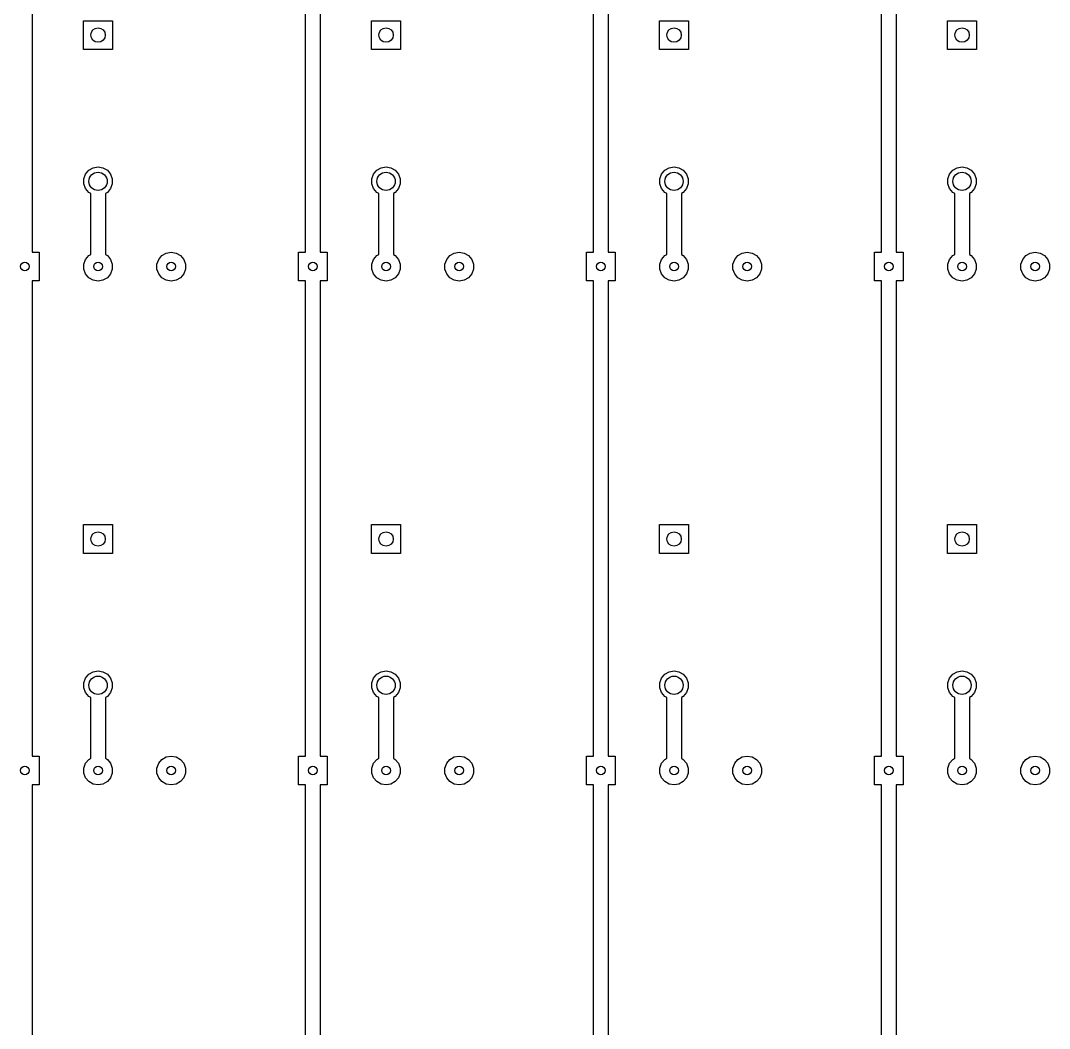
# Model space of a CAD drawing. Extents: x 183 to 424, y -369 to -69.
# Drawn here: x 264.1 to 335.6, y -243.9 to -173.9 of the extents above; entities that cross this region are included whole.
import ezdxf

# ---------------------------------------------------------------- set-up
doc = ezdxf.new("R2010")
doc.units = 0
doc.header["$MEASUREMENT"] = 0
doc.layers.add('BLACK', color=7, linetype='CONTINUOUS')

msp = doc.modelspace()

# ---------------------------------------------------------------- linework, layer by layer
at = {"layer": 'Black'}
for p, q in [((264.928, -157), (264.928, -190)), ((283.912, -190), (283.912, -157)), ((284.928, -157), (284.928, -190)), ((303.912, -190), (303.912, -157)), ((304.928, -157), (304.928, -190)), ((323.912, -190), (323.912, -157)), ((324.928, -157), (324.928, -190)), ((268.501, -175.919), (268.501, -173.921)), ((268.501, -173.921), (270.499, -173.921)), ((270.499, -173.921), (270.499, -175.919)), ((288.501, -175.919), (288.501, -173.921)), ((288.501, -173.921), (290.499, -173.921)), ((290.499, -173.921), (290.499, -175.919)), ((308.501, -175.919), (308.501, -173.921)), ((308.501, -173.921), (310.499, -173.921)), ((310.499, -173.921), (310.499, -175.919)), ((328.501, -175.919), (328.501, -173.921)), ((328.501, -173.921), (330.499, -173.921)), ((330.499, -173.921), (330.499, -175.919)), ((270.499, -175.919), (268.501, -175.919)), ((290.499, -175.919), (288.501, -175.919)), ((310.499, -175.919), (308.501, -175.919)), ((330.499, -175.919), (328.501, -175.919)), ((268.631, -184.578), (268.855, -184.311)), ((268.855, -184.311), (269.157, -184.137)), ((269.157, -184.137), (269.5, -184.077)), ((269.5, -184.077), (269.843, -184.137)), ((269.843, -184.137), (270.145, -184.311)), ((270.145, -184.311), (270.369, -184.578)), ((288.631, -184.578), (288.855, -184.311)), ((288.855, -184.311), (289.157, -184.137)), ((289.157, -184.137), (289.5, -184.077)), ((289.5, -184.077), (289.843, -184.137)), ((289.843, -184.137), (290.145, -184.311)), ((290.145, -184.311), (290.369, -184.578)), ((308.631, -184.578), (308.855, -184.311)), ((308.855, -184.311), (309.157, -184.137)), ((309.157, -184.137), (309.5, -184.077)), ((309.5, -184.077), (309.843, -184.137)), ((309.843, -184.137), (310.145, -184.311)), ((310.145, -184.311), (310.369, -184.578)), ((328.631, -184.578), (328.855, -184.311)), ((328.855, -184.311), (329.157, -184.137)), ((329.157, -184.137), (329.5, -184.077)), ((329.5, -184.077), (329.843, -184.137)), ((329.843, -184.137), (330.145, -184.311)), ((330.145, -184.311), (330.369, -184.578)), ((268.512, -184.906), (268.631, -184.578)), ((268.512, -185.254), (268.512, -184.906)), ((270.369, -184.578), (270.488, -184.906)), ((270.488, -184.906), (270.488, -185.254)), ((288.512, -184.906), (288.631, -184.578)), ((288.512, -185.254), (288.512, -184.906)), ((290.369, -184.578), (290.488, -184.906)), ((290.488, -184.906), (290.488, -185.254)), ((308.512, -184.906), (308.631, -184.578)), ((308.512, -185.254), (308.512, -184.906)), ((310.369, -184.578), (310.488, -184.906)), ((310.488, -184.906), (310.488, -185.254)), ((328.512, -184.906), (328.631, -184.578)), ((328.512, -185.254), (328.512, -184.906)), ((330.369, -184.578), (330.488, -184.906)), ((330.488, -184.906), (330.488, -185.254)), ((268.631, -185.582), (268.512, -185.254)), ((268.855, -185.849), (268.631, -185.582)), ((270.369, -185.582), (270.145, -185.849)), ((270.488, -185.254), (270.369, -185.582)), ((288.631, -185.582), (288.512, -185.254)), ((288.855, -185.849), (288.631, -185.582)), ((290.369, -185.582), (290.145, -185.849)), ((290.488, -185.254), (290.369, -185.582)), ((308.631, -185.582), (308.512, -185.254)), ((308.855, -185.849), (308.631, -185.582)), ((310.369, -185.582), (310.145, -185.849)), ((310.488, -185.254), (310.369, -185.582)), ((328.631, -185.582), (328.512, -185.254)), ((328.855, -185.849), (328.631, -185.582)), ((330.369, -185.582), (330.145, -185.849)), ((330.488, -185.254), (330.369, -185.582)), ((268.992, -185.928), (268.855, -185.849)), ((268.992, -190.152), (268.992, -185.928)), ((270.145, -185.849), (270.008, -185.928)), ((270.008, -185.928), (270.008, -190.152)), ((288.992, -185.928), (288.855, -185.849)), ((288.992, -190.152), (288.992, -185.928)), ((290.145, -185.849), (290.008, -185.928)), ((290.008, -185.928), (290.008, -190.152)), ((308.992, -185.928), (308.855, -185.849)), ((308.992, -190.152), (308.992, -185.928)), ((310.145, -185.849), (310.008, -185.928)), ((310.008, -185.928), (310.008, -190.152)), ((328.992, -185.928), (328.855, -185.849)), ((328.992, -190.152), (328.992, -185.928)), ((330.145, -185.849), (330.008, -185.928)), ((330.008, -185.928), (330.008, -190.152)), ((264.928, -190), (265.42, -190)), ((265.42, -190), (265.42, -192)), ((274.237, -190.057), (274.58, -189.996)), ((274.58, -189.996), (274.923, -190.057)), ((283.42, -192), (283.42, -190)), ((283.42, -190), (283.912, -190)), ((284.928, -190), (285.42, -190)), ((285.42, -190), (285.42, -192)), ((294.237, -190.057), (294.58, -189.996)), ((294.58, -189.996), (294.923, -190.057)), ((303.42, -192), (303.42, -190)), ((303.42, -190), (303.912, -190)), ((304.928, -190), (305.42, -190)), ((305.42, -190), (305.42, -192)), ((314.237, -190.057), (314.58, -189.996)), ((314.58, -189.996), (314.923, -190.057)), ((323.42, -192), (323.42, -190)), ((323.42, -190), (323.912, -190)), ((324.928, -190), (325.42, -190)), ((325.42, -190), (325.42, -192)), ((334.237, -190.057), (334.58, -189.996)), ((334.58, -189.996), (334.923, -190.057)), ((268.511, -190.826), (268.631, -190.498)), ((268.631, -190.498), (268.855, -190.231)), ((268.855, -190.231), (268.992, -190.152)), ((270.008, -190.152), (270.145, -190.231)), ((270.145, -190.231), (270.369, -190.498)), ((270.369, -190.498), (270.489, -190.826)), ((273.591, -190.826), (273.711, -190.498)), ((273.711, -190.498), (273.935, -190.231)), ((273.935, -190.231), (274.237, -190.057)), ((274.923, -190.057), (275.225, -190.231)), ((275.225, -190.231), (275.449, -190.498)), ((275.449, -190.498), (275.569, -190.826)), ((288.511, -190.826), (288.631, -190.498)), ((288.631, -190.498), (288.855, -190.231)), ((288.855, -190.231), (288.992, -190.152)), ((290.008, -190.152), (290.145, -190.231)), ((290.145, -190.231), (290.369, -190.498)), ((290.369, -190.498), (290.489, -190.826)), ((293.591, -190.826), (293.711, -190.498)), ((293.711, -190.498), (293.935, -190.231)), ((293.935, -190.231), (294.237, -190.057)), ((294.923, -190.057), (295.225, -190.231)), ((295.225, -190.231), (295.449, -190.498)), ((295.449, -190.498), (295.569, -190.826)), ((308.511, -190.826), (308.631, -190.498)), ((308.631, -190.498), (308.855, -190.231)), ((308.855, -190.231), (308.992, -190.152)), ((310.008, -190.152), (310.145, -190.231)), ((310.145, -190.231), (310.369, -190.498)), ((310.369, -190.498), (310.489, -190.826)), ((313.591, -190.826), (313.711, -190.498)), ((313.711, -190.498), (313.935, -190.231)), ((313.935, -190.231), (314.237, -190.057)), ((314.923, -190.057), (315.225, -190.231)), ((315.225, -190.231), (315.449, -190.498)), ((315.449, -190.498), (315.569, -190.826)), ((328.511, -190.826), (328.631, -190.498)), ((328.631, -190.498), (328.855, -190.231)), ((328.855, -190.231), (328.992, -190.152)), ((330.008, -190.152), (330.145, -190.231)), ((330.145, -190.231), (330.369, -190.498)), ((330.369, -190.498), (330.489, -190.826)), ((333.591, -190.826), (333.711, -190.498)), ((333.711, -190.498), (333.935, -190.231)), ((333.935, -190.231), (334.237, -190.057)), ((334.923, -190.057), (335.225, -190.231)), ((335.225, -190.231), (335.449, -190.498)), ((335.449, -190.498), (335.569, -190.826)), ((268.511, -191.174), (268.511, -190.826)), ((268.631, -191.502), (268.511, -191.174)), ((270.489, -191.174), (270.369, -191.502)), ((270.489, -190.826), (270.489, -191.174)), ((273.591, -191.174), (273.591, -190.826)), ((273.711, -191.502), (273.591, -191.174)), ((275.569, -191.174), (275.449, -191.502)), ((275.569, -190.826), (275.569, -191.174)), ((288.511, -191.174), (288.511, -190.826)), ((288.631, -191.502), (288.511, -191.174)), ((290.489, -191.174), (290.369, -191.502)), ((290.489, -190.826), (290.489, -191.174)), ((293.591, -191.174), (293.591, -190.826)), ((293.711, -191.502), (293.591, -191.174)), ((295.569, -191.174), (295.449, -191.502)), ((295.569, -190.826), (295.569, -191.174)), ((308.511, -191.174), (308.511, -190.826)), ((308.631, -191.502), (308.511, -191.174)), ((310.489, -191.174), (310.369, -191.502)), ((310.489, -190.826), (310.489, -191.174)), ((313.591, -191.174), (313.591, -190.826)), ((313.711, -191.502), (313.591, -191.174)), ((315.569, -191.174), (315.449, -191.502)), ((315.569, -190.826), (315.569, -191.174)), ((328.511, -191.174), (328.511, -190.826)), ((328.631, -191.502), (328.511, -191.174)), ((330.489, -191.174), (330.369, -191.502)), ((330.489, -190.826), (330.489, -191.174)), ((333.591, -191.174), (333.591, -190.826)), ((333.711, -191.502), (333.591, -191.174)), ((335.569, -191.174), (335.449, -191.502)), ((335.569, -190.826), (335.569, -191.174)), ((265.42, -192), (264.928, -192)), ((264.928, -192), (264.928, -225)), ((268.855, -191.769), (268.631, -191.502)), ((269.157, -191.943), (268.855, -191.769)), ((269.5, -192.004), (269.157, -191.943)), ((269.843, -191.943), (269.5, -192.004)), ((270.145, -191.769), (269.843, -191.943)), ((270.369, -191.502), (270.145, -191.769)), ((273.935, -191.769), (273.711, -191.502)), ((274.237, -191.943), (273.935, -191.769)), ((274.58, -192.004), (274.237, -191.943)), ((274.923, -191.943), (274.58, -192.004)), ((275.225, -191.769), (274.923, -191.943)), ((275.449, -191.502), (275.225, -191.769)), ((283.912, -192), (283.42, -192)), ((283.912, -225), (283.912, -192)), ((285.42, -192), (284.928, -192)), ((284.928, -192), (284.928, -225)), ((288.855, -191.769), (288.631, -191.502)), ((289.157, -191.943), (288.855, -191.769)), ((289.5, -192.004), (289.157, -191.943)), ((289.843, -191.943), (289.5, -192.004)), ((290.145, -191.769), (289.843, -191.943)), ((290.369, -191.502), (290.145, -191.769)), ((293.935, -191.769), (293.711, -191.502)), ((294.237, -191.943), (293.935, -191.769)), ((294.58, -192.004), (294.237, -191.943)), ((294.923, -191.943), (294.58, -192.004)), ((295.225, -191.769), (294.923, -191.943)), ((295.449, -191.502), (295.225, -191.769)), ((303.912, -192), (303.42, -192)), ((303.912, -225), (303.912, -192)), ((305.42, -192), (304.928, -192)), ((304.928, -192), (304.928, -225)), ((308.855, -191.769), (308.631, -191.502)), ((309.157, -191.943), (308.855, -191.769)), ((309.5, -192.004), (309.157, -191.943)), ((309.843, -191.943), (309.5, -192.004)), ((310.145, -191.769), (309.843, -191.943)), ((310.369, -191.502), (310.145, -191.769)), ((313.935, -191.769), (313.711, -191.502)), ((314.237, -191.943), (313.935, -191.769)), ((314.58, -192.004), (314.237, -191.943)), ((314.923, -191.943), (314.58, -192.004)), ((315.225, -191.769), (314.923, -191.943)), ((315.449, -191.502), (315.225, -191.769)), ((323.912, -192), (323.42, -192)), ((323.912, -225), (323.912, -192)), ((325.42, -192), (324.928, -192)), ((324.928, -192), (324.928, -225)), ((328.855, -191.769), (328.631, -191.502)), ((329.157, -191.943), (328.855, -191.769)), ((329.5, -192.004), (329.157, -191.943)), ((329.843, -191.943), (329.5, -192.004)), ((330.145, -191.769), (329.843, -191.943)), ((330.369, -191.502), (330.145, -191.769)), ((333.935, -191.769), (333.711, -191.502)), ((334.237, -191.943), (333.935, -191.769)), ((334.58, -192.004), (334.237, -191.943)), ((334.923, -191.943), (334.58, -192.004)), ((335.225, -191.769), (334.923, -191.943)), ((335.449, -191.502), (335.225, -191.769)), ((268.501, -210.919), (268.501, -208.921)), ((268.501, -208.921), (270.499, -208.921)), ((270.499, -208.921), (270.499, -210.919)), ((288.501, -210.919), (288.501, -208.921)), ((288.501, -208.921), (290.499, -208.921)), ((290.499, -208.921), (290.499, -210.919)), ((308.501, -210.919), (308.501, -208.921)), ((308.501, -208.921), (310.499, -208.921)), ((310.499, -208.921), (310.499, -210.919)), ((328.501, -210.919), (328.501, -208.921)), ((328.501, -208.921), (330.499, -208.921)), ((330.499, -208.921), (330.499, -210.919)), ((270.499, -210.919), (268.501, -210.919)), ((290.499, -210.919), (288.501, -210.919)), ((310.499, -210.919), (308.501, -210.919)), ((330.499, -210.919), (328.501, -210.919)), ((268.631, -219.578), (268.855, -219.311)), ((268.855, -219.311), (269.157, -219.137)), ((269.157, -219.137), (269.5, -219.077)), ((269.5, -219.077), (269.843, -219.137)), ((269.843, -219.137), (270.145, -219.311)), ((270.145, -219.311), (270.369, -219.578)), ((288.631, -219.578), (288.855, -219.311)), ((288.855, -219.311), (289.157, -219.137)), ((289.157, -219.137), (289.5, -219.077)), ((289.5, -219.077), (289.843, -219.137)), ((289.843, -219.137), (290.145, -219.311)), ((290.145, -219.311), (290.369, -219.578)), ((308.631, -219.578), (308.855, -219.311)), ((308.855, -219.311), (309.157, -219.137)), ((309.157, -219.137), (309.5, -219.077)), ((309.5, -219.077), (309.843, -219.137)), ((309.843, -219.137), (310.145, -219.311)), ((310.145, -219.311), (310.369, -219.578)), ((328.631, -219.578), (328.855, -219.311)), ((328.855, -219.311), (329.157, -219.137)), ((329.157, -219.137), (329.5, -219.077)), ((329.5, -219.077), (329.843, -219.137)), ((329.843, -219.137), (330.145, -219.311)), ((330.145, -219.311), (330.369, -219.578)), ((268.512, -219.906), (268.631, -219.578)), ((268.512, -220.254), (268.512, -219.906)), ((270.369, -219.578), (270.488, -219.906)), ((270.488, -219.906), (270.488, -220.254)), ((288.512, -219.906), (288.631, -219.578)), ((288.512, -220.254), (288.512, -219.906)), ((290.369, -219.578), (290.488, -219.906)), ((290.488, -219.906), (290.488, -220.254)), ((308.512, -219.906), (308.631, -219.578)), ((308.512, -220.254), (308.512, -219.906)), ((310.369, -219.578), (310.488, -219.906)), ((310.488, -219.906), (310.488, -220.254)), ((328.512, -219.906), (328.631, -219.578)), ((328.512, -220.254), (328.512, -219.906)), ((330.369, -219.578), (330.488, -219.906)), ((330.488, -219.906), (330.488, -220.254)), ((268.631, -220.582), (268.512, -220.254)), ((268.855, -220.849), (268.631, -220.582)), ((270.369, -220.582), (270.145, -220.849)), ((270.488, -220.254), (270.369, -220.582)), ((288.631, -220.582), (288.512, -220.254)), ((288.855, -220.849), (288.631, -220.582)), ((290.369, -220.582), (290.145, -220.849)), ((290.488, -220.254), (290.369, -220.582)), ((308.631, -220.582), (308.512, -220.254)), ((308.855, -220.849), (308.631, -220.582)), ((310.369, -220.582), (310.145, -220.849)), ((310.488, -220.254), (310.369, -220.582)), ((328.631, -220.582), (328.512, -220.254)), ((328.855, -220.849), (328.631, -220.582)), ((330.369, -220.582), (330.145, -220.849)), ((330.488, -220.254), (330.369, -220.582)), ((268.992, -220.928), (268.855, -220.849)), ((268.992, -225.152), (268.992, -220.928)), ((270.145, -220.849), (270.008, -220.928)), ((270.008, -220.928), (270.008, -225.152)), ((288.992, -220.928), (288.855, -220.849)), ((288.992, -225.152), (288.992, -220.928)), ((290.145, -220.849), (290.008, -220.928)), ((290.008, -220.928), (290.008, -225.152)), ((308.992, -220.928), (308.855, -220.849)), ((308.992, -225.152), (308.992, -220.928)), ((310.145, -220.849), (310.008, -220.928)), ((310.008, -220.928), (310.008, -225.152)), ((328.992, -220.928), (328.855, -220.849)), ((328.992, -225.152), (328.992, -220.928)), ((330.145, -220.849), (330.008, -220.928)), ((330.008, -220.928), (330.008, -225.152)), ((264.928, -225), (265.42, -225)), ((265.42, -225), (265.42, -227)), ((273.935, -225.231), (274.237, -225.057)), ((274.237, -225.057), (274.58, -224.996)), ((274.58, -224.996), (274.923, -225.057)), ((274.923, -225.057), (275.225, -225.231)), ((283.42, -227), (283.42, -225)), ((283.42, -225), (283.912, -225)), ((284.928, -225), (285.42, -225)), ((285.42, -225), (285.42, -227)), ((293.935, -225.231), (294.237, -225.057)), ((294.237, -225.057), (294.58, -224.996)), ((294.58, -224.996), (294.923, -225.057)), ((294.923, -225.057), (295.225, -225.231)), ((303.42, -227), (303.42, -225)), ((303.42, -225), (303.912, -225)), ((304.928, -225), (305.42, -225)), ((305.42, -225), (305.42, -227)), ((313.935, -225.231), (314.237, -225.057)), ((314.237, -225.057), (314.58, -224.996)), ((314.58, -224.996), (314.923, -225.057)), ((314.923, -225.057), (315.225, -225.231)), ((323.42, -227), (323.42, -225)), ((323.42, -225), (323.912, -225)), ((324.928, -225), (325.42, -225)), ((325.42, -225), (325.42, -227)), ((333.935, -225.231), (334.237, -225.057)), ((334.237, -225.057), (334.58, -224.996)), ((334.58, -224.996), (334.923, -225.057)), ((334.923, -225.057), (335.225, -225.231)), ((268.511, -225.826), (268.631, -225.498)), ((268.631, -225.498), (268.855, -225.231)), ((268.855, -225.231), (268.992, -225.152)), ((270.008, -225.152), (270.145, -225.231)), ((270.145, -225.231), (270.369, -225.498)), ((270.369, -225.498), (270.489, -225.826)), ((273.591, -225.826), (273.711, -225.498)), ((273.711, -225.498), (273.935, -225.231)), ((275.225, -225.231), (275.449, -225.498)), ((275.449, -225.498), (275.569, -225.826)), ((288.511, -225.826), (288.631, -225.498)), ((288.631, -225.498), (288.855, -225.231)), ((288.855, -225.231), (288.992, -225.152)), ((290.008, -225.152), (290.145, -225.231)), ((290.145, -225.231), (290.369, -225.498)), ((290.369, -225.498), (290.489, -225.826)), ((293.591, -225.826), (293.711, -225.498)), ((293.711, -225.498), (293.935, -225.231)), ((295.225, -225.231), (295.449, -225.498)), ((295.449, -225.498), (295.569, -225.826)), ((308.511, -225.826), (308.631, -225.498)), ((308.631, -225.498), (308.855, -225.231)), ((308.855, -225.231), (308.992, -225.152)), ((310.008, -225.152), (310.145, -225.231)), ((310.145, -225.231), (310.369, -225.498)), ((310.369, -225.498), (310.489, -225.826)), ((313.591, -225.826), (313.711, -225.498)), ((313.711, -225.498), (313.935, -225.231)), ((315.225, -225.231), (315.449, -225.498)), ((315.449, -225.498), (315.569, -225.826)), ((328.511, -225.826), (328.631, -225.498)), ((328.631, -225.498), (328.855, -225.231)), ((328.855, -225.231), (328.992, -225.152)), ((330.008, -225.152), (330.145, -225.231)), ((330.145, -225.231), (330.369, -225.498)), ((330.369, -225.498), (330.489, -225.826)), ((333.591, -225.826), (333.711, -225.498)), ((333.711, -225.498), (333.935, -225.231)), ((335.225, -225.231), (335.449, -225.498)), ((335.449, -225.498), (335.569, -225.826)), ((268.511, -226.174), (268.511, -225.826)), ((268.631, -226.502), (268.511, -226.174)), ((270.489, -226.174), (270.369, -226.502)), ((270.489, -225.826), (270.489, -226.174)), ((273.591, -226.174), (273.591, -225.826)), ((273.711, -226.502), (273.591, -226.174)), ((275.569, -226.174), (275.449, -226.502)), ((275.569, -225.826), (275.569, -226.174)), ((288.511, -226.174), (288.511, -225.826)), ((288.631, -226.502), (288.511, -226.174)), ((290.489, -226.174), (290.369, -226.502)), ((290.489, -225.826), (290.489, -226.174)), ((293.591, -226.174), (293.591, -225.826)), ((293.711, -226.502), (293.591, -226.174)), ((295.569, -226.174), (295.449, -226.502)), ((295.569, -225.826), (295.569, -226.174)), ((308.511, -226.174), (308.511, -225.826)), ((308.631, -226.502), (308.511, -226.174)), ((310.489, -226.174), (310.369, -226.502)), ((310.489, -225.826), (310.489, -226.174)), ((313.591, -226.174), (313.591, -225.826)), ((313.711, -226.502), (313.591, -226.174)), ((315.569, -226.174), (315.449, -226.502)), ((315.569, -225.826), (315.569, -226.174)), ((328.511, -226.174), (328.511, -225.826)), ((328.631, -226.502), (328.511, -226.174)), ((330.489, -226.174), (330.369, -226.502)), ((330.489, -225.826), (330.489, -226.174)), ((333.591, -226.174), (333.591, -225.826)), ((333.711, -226.502), (333.591, -226.174)), ((335.569, -226.174), (335.449, -226.502)), ((335.569, -225.826), (335.569, -226.174)), ((265.42, -227), (264.928, -227)), ((264.928, -227), (264.928, -260)), ((268.855, -226.769), (268.631, -226.502)), ((269.157, -226.943), (268.855, -226.769)), ((269.5, -227.004), (269.157, -226.943)), ((269.843, -226.943), (269.5, -227.004)), ((270.145, -226.769), (269.843, -226.943)), ((270.369, -226.502), (270.145, -226.769)), ((273.935, -226.769), (273.711, -226.502)), ((274.237, -226.943), (273.935, -226.769)), ((274.58, -227.004), (274.237, -226.943)), ((274.923, -226.943), (274.58, -227.004)), ((275.225, -226.769), (274.923, -226.943)), ((275.449, -226.502), (275.225, -226.769)), ((283.912, -227), (283.42, -227)), ((283.912, -260), (283.912, -227)), ((285.42, -227), (284.928, -227)), ((284.928, -227), (284.928, -260)), ((288.855, -226.769), (288.631, -226.502)), ((289.157, -226.943), (288.855, -226.769)), ((289.5, -227.004), (289.157, -226.943)), ((289.843, -226.943), (289.5, -227.004)), ((290.145, -226.769), (289.843, -226.943)), ((290.369, -226.502), (290.145, -226.769)), ((293.935, -226.769), (293.711, -226.502)), ((294.237, -226.943), (293.935, -226.769)), ((294.58, -227.004), (294.237, -226.943)), ((294.923, -226.943), (294.58, -227.004)), ((295.225, -226.769), (294.923, -226.943)), ((295.449, -226.502), (295.225, -226.769)), ((303.912, -227), (303.42, -227)), ((303.912, -260), (303.912, -227)), ((305.42, -227), (304.928, -227)), ((304.928, -227), (304.928, -260)), ((308.855, -226.769), (308.631, -226.502)), ((309.157, -226.943), (308.855, -226.769)), ((309.5, -227.004), (309.157, -226.943)), ((309.843, -226.943), (309.5, -227.004)), ((310.145, -226.769), (309.843, -226.943)), ((310.369, -226.502), (310.145, -226.769)), ((313.935, -226.769), (313.711, -226.502)), ((314.237, -226.943), (313.935, -226.769)), ((314.58, -227.004), (314.237, -226.943)), ((314.923, -226.943), (314.58, -227.004)), ((315.225, -226.769), (314.923, -226.943)), ((315.449, -226.502), (315.225, -226.769)), ((323.912, -227), (323.42, -227)), ((323.912, -260), (323.912, -227)), ((325.42, -227), (324.928, -227)), ((324.928, -227), (324.928, -260)), ((328.855, -226.769), (328.631, -226.502)), ((329.157, -226.943), (328.855, -226.769)), ((329.5, -227.004), (329.157, -226.943)), ((329.843, -226.943), (329.5, -227.004)), ((330.145, -226.769), (329.843, -226.943)), ((330.369, -226.502), (330.145, -226.769)), ((333.935, -226.769), (333.711, -226.502)), ((334.237, -226.943), (333.935, -226.769)), ((334.58, -227.004), (334.237, -226.943)), ((334.923, -226.943), (334.58, -227.004)), ((335.225, -226.769), (334.923, -226.943)), ((335.449, -226.502), (335.225, -226.769))]:
    msp.add_line(p, q, dxfattribs=at)
for centre, radius in [((269.5, -174.92), 0.5004), ((289.5, -174.92), 0.5004), ((309.5, -174.92), 0.5004), ((329.5, -174.92), 0.5004), ((269.5, -185.08), 0.635), ((289.5, -185.08), 0.635), ((309.5, -185.08), 0.635), ((329.5, -185.08), 0.635), ((264.42, -191), 0.3), ((269.5, -191), 0.3), ((274.58, -191), 0.3), ((284.42, -191), 0.3), ((289.5, -191), 0.3), ((294.58, -191), 0.3), ((304.42, -191), 0.3), ((309.5, -191), 0.3), ((314.58, -191), 0.3), ((324.42, -191), 0.3), ((329.5, -191), 0.3), ((334.58, -191), 0.3), ((269.5, -209.92), 0.5004), ((289.5, -209.92), 0.5004), ((309.5, -209.92), 0.5004), ((329.5, -209.92), 0.5004), ((269.5, -220.08), 0.635), ((289.5, -220.08), 0.635), ((309.5, -220.08), 0.635), ((329.5, -220.08), 0.635), ((264.42, -226), 0.3), ((269.5, -226), 0.3), ((274.58, -226), 0.3), ((284.42, -226), 0.3), ((289.5, -226), 0.3), ((294.58, -226), 0.3), ((304.42, -226), 0.3), ((309.5, -226), 0.3), ((314.58, -226), 0.3), ((324.42, -226), 0.3), ((329.5, -226), 0.3), ((334.58, -226), 0.3)]:
    msp.add_circle(centre, radius, dxfattribs=at)

doc.saveas('drawing.dxf')
